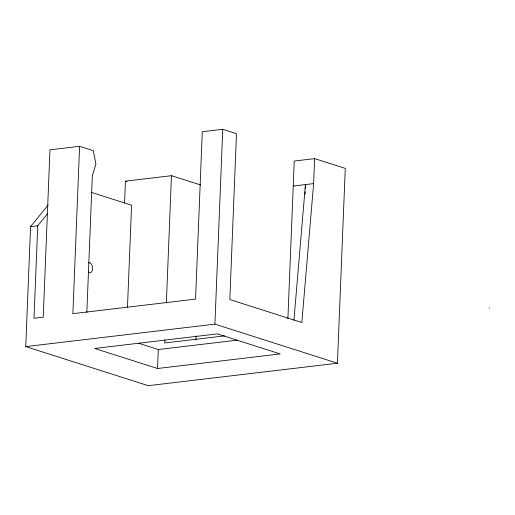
<?xml version="1.0" encoding="UTF-8"?>
<svg xmlns="http://www.w3.org/2000/svg" width="515" height="515" viewBox="0 0 515 515"><rect width="100%" height="100%" fill="white"/><g stroke="black" fill="none" stroke-linecap="round" stroke-linejoin="round"><path stroke-width="0.77" d="M287.885 318.804L294.239 161.047L314.626 158.626L345.269 168.399L337.434 363.23L148.256 385.684L25.75 346.608L30.572 226.651L48.146 205.022M47.753 213.448L37.717 225.808L34.016 318.289L43.234 317.195L49.955 149.833L79.6 146.312L93.337 150.695L95.906 164.131L92.34 175.602L86.829 312.451M79.6 146.312L72.866 313.674L195.558 299.099L202.292 131.743L222.75 129.317L236.488 133.694L229.819 299.543L301.835 322.525L313.629 183.61L314.626 158.626M124.559 202.852L125.435 181.158L171.45 175.692L200.573 184.93M127.482 307.12L131.589 205.215L91.779 192.488M157.532 368.502L94.696 348.455L217.369 333.887L280.205 353.934L157.532 368.502L158.292 349.518L138.368 343.157M164.89 339.778L164.761 342.977L224.54 335.877M166.364 302.955L171.45 175.692M195.9 339.932L196.061 335.928M337.434 363.23L214.916 324.141L222.75 129.317M305.054 194.187L305.15 191.786M305.279 188.587L305.44 184.582L293.923 320.304M489.153 308.047L489.25 307.655M293.228 186.031L313.629 183.61M30.572 226.651L37.717 225.808M25.75 346.608L214.916 324.141M158.292 349.518L237.157 340.151M125.435 181.158L126.96 181.647M88.174 262.895A5.111 3.032 83.2 0 1 92.603 268.36A5.111 3.032 83.2 0 1 88.174 271.952"/></g></svg>
